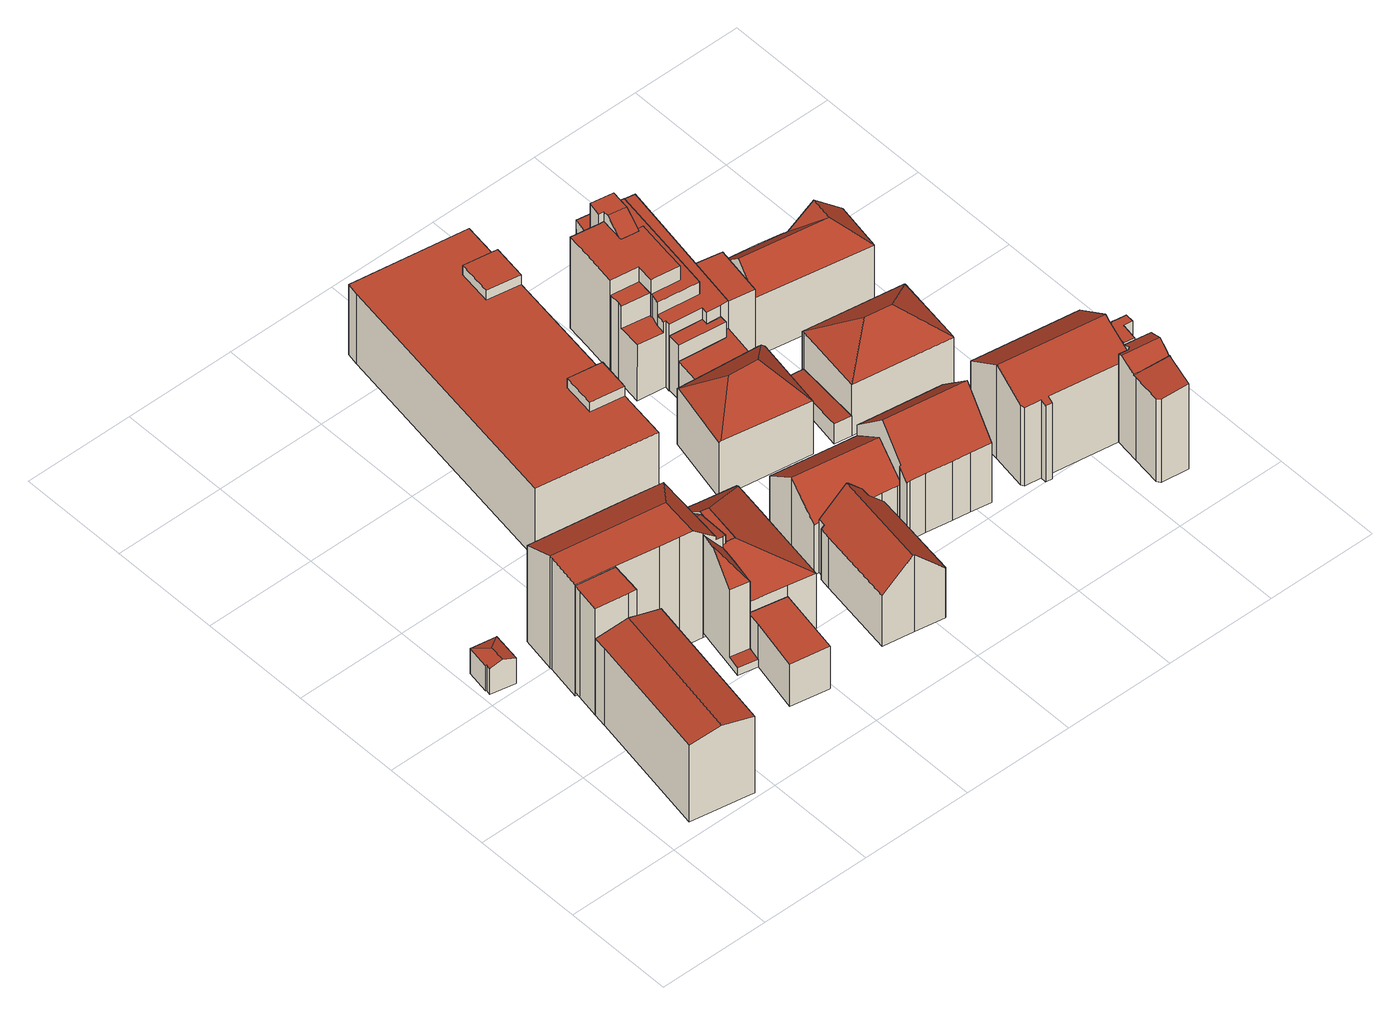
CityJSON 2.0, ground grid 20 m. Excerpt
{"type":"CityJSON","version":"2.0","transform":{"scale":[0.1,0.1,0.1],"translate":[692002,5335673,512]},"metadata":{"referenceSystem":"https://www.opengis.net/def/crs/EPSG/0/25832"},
"CityObjects":{
"building1":{"type":"Building","attributes":{"Gemeindeschluessel":"09162000","HoeheDach":"520.114","HoeheGrund":"514.044","Methode":"1000","NiedrigsteTraufeDesGebaeudes":"519.250","Geometrietyp2DReferenz":"3000","function":"31001_2000","roofType":"3200","measuredHeight":6.07,"storeysAboveGround":1},"geometry":[{"type":"MultiSurface","lod":"2","boundaries":[[[0,1,2,3]],[[4,5,3,6,7,8]],[[9,10,5,4]],[[11,6,3,2]],[[12,13,14,11,2,1]],[[10,0,3,5]],[[14,7,6,11]],[[10,9,12,1,0]],[[13,12,9,4,8]],[[13,8,7,14]]],"semantics":{"surfaces":[{"type":"WallSurface"},{"type":"RoofSurface"},{"type":"GroundSurface"}],"values":[0,1,1,0,2,1,0,0,0,0]}}]},
"building2":{"type":"Building","attributes":{"Gemeindeschluessel":"09162000","HoeheDach":"531.007","HoeheGrund":"513.810","Methode":"1000","NiedrigsteTraufeDesGebaeudes":"529.790","Geometrietyp2DReferenz":"3000","function":"31001_9998","roofType":"3100","measuredHeight":17.2,"storeysAboveGround":3},"geometry":[{"type":"MultiSurface","lod":"2","boundaries":[[[15,16,17,18]],[[19,20,21,22]],[[22,21,23,24]],[[24,25,26,15,18,27,28,29,19,22]],[[26,25,24,23,30,31,16,15]],[[18,17,32,27]],[[31,33,32,17,16]],[[33,34,29,28,27,32]],[[29,34,20,19]],[[30,23,21,20,34,33,31]]],"semantics":{"surfaces":[{"type":"WallSurface"},{"type":"GroundSurface"},{"type":"RoofSurface"}],"values":[0,0,0,1,0,0,2,0,0,2]}}]},
"building3":{"type":"Building","attributes":{"Gemeindeschluessel":"09162000","HoeheDach":"536.064","HoeheGrund":"513.750","Methode":"1000","NiedrigsteTraufeDesGebaeudes":"536.064","Geometrietyp2DReferenz":"3000","function":"31001_9998","roofType":"1000","measuredHeight":22.31},"geometry":[{"type":"MultiSurface","lod":"2","boundaries":[[[35,36,37,19]],[[38,39,40,41]],[[19,37,42,29]],[[42,37,36,40,39,43]],[[29,42,43,27]],[[27,43,39,38]],[[27,38,41,35,19,29]],[[41,40,36,35]]],"semantics":{"surfaces":[{"type":"WallSurface"},{"type":"RoofSurface"},{"type":"GroundSurface"}],"values":[0,0,0,1,0,0,2,0]}}]},
"building4":{"type":"Building","attributes":{"Gemeindeschluessel":"09162000","HoeheDach":"536.270","HoeheGrund":"513.012","Methode":"2000","NiedrigsteTraufeDesGebaeudes":"525.413","Geometrietyp2DReferenz":"3000","function":"31001_9998","roofType":"2100","measuredHeight":23.26,"storeysAboveGround":4},"geometry":[{"type":"MultiSurface","lod":"2","boundaries":[[[44,45,46,47,48,49]],[[50,51,52,53]],[[54,55,56,57]],[[53,52,58,59]],[[60,47,46,61]],[[62,63,55,54,64]],[[65,66,67,68,69,70]],[[71,72,73,74]],[[67,75,64,54,57,68]],[[62,64,75,76]],[[44,77,56,55,63,78,45]],[[71,65,70,79,72]],[[60,59,58,48,47]],[[74,73,80,81]],[[67,66,76,75]],[[69,68,57,56,77]],[[81,80,51,50]],[[62,76,66,65,71,74,81,50,53,59,60,61,78,63]],[[69,77,44,49,79,70]],[[61,46,45,78]],[[80,73,72,79,49,48,58,52,51]]],"semantics":{"surfaces":[{"type":"RoofSurface"},{"type":"WallSurface"},{"type":"GroundSurface"}],"values":[0,1,0,1,1,1,1,1,0,1,1,1,1,1,1,1,1,2,0,1,0]}}]},
"building5":{"type":"Building","attributes":{"Gemeindeschluessel":"09162000","HoeheDach":"534.650","HoeheGrund":"514.150","Methode":"2000","NiedrigsteTraufeDesGebaeudes":"515.591","Geometrietyp2DReferenz":"3000","function":"31001_9998","roofType":"2100","measuredHeight":20.5},"geometry":[{"type":"MultiSurface","lod":"2","boundaries":[[[82,83,84,85,86,87,88,89,90]],[[90,89,91,92,93,94,95,96,97]],[[94,93,98,99,100,95]],[[84,83,101,102]],[[103,104,88,87,86,85,105,106,107,108,100,99,98]],[[82,90,97,109]],[[88,104,103,98,93,92,91,89]],[[102,101,109,97,96,95,100,108,107,106,105]],[[85,84,102,105]],[[83,82,109,101]]],"semantics":{"surfaces":[{"type":"WallSurface"},{"type":"RoofSurface"},{"type":"GroundSurface"}],"values":[0,1,0,1,2,1,0,0,0,0]}}]},
"building6":{"type":"Building","attributes":{"Gemeindeschluessel":"09162000","HoeheDach":"523.097","HoeheGrund":"514.180","Methode":"1000","NiedrigsteTraufeDesGebaeudes":"523.097","Geometrietyp2DReferenz":"3000","function":"31001_9998","roofType":"1000","measuredHeight":8.92,"storeysAboveGround":2},"geometry":[{"type":"MultiSurface","lod":"2","boundaries":[[[110,111,112,113]],[[114,115,116,117,118,119]],[[120,115,114,119,121,110,113]],[[117,116,122,112,111,123,118]],[[115,120,113,112,122,116]],[[119,118,123,121]],[[121,123,111,110]]],"semantics":{"surfaces":[{"type":"WallSurface"},{"type":"GroundSurface"},{"type":"RoofSurface"}],"values":[0,0,1,2,0,0,0]}}]},
"building7":{"type":"Building","attributes":{"Gemeindeschluessel":"09162000","HoeheDach":"530.670","HoeheGrund":"513.770","Methode":"2000","NiedrigsteTraufeDesGebaeudes":"525.175","Geometrietyp2DReferenz":"3000","function":"31001_9998","roofType":"2100","measuredHeight":16.9,"storeysAboveGround":3},"geometry":[{"type":"MultiSurface","lod":"2","boundaries":[[[124,125,126,127]],[[128,129,130,131,132,133,134,135]],[[136,137,138,139]],[[138,137,140,141]],[[136,142,130,129,128,135,143]],[[144,145,146,124,127,147,148,149,150,151,152,153,154,134,133,132,131]],[[150,155,156,151]],[[157,158,126,125,139,159,160,156,155,161]],[[143,140,137,136]],[[125,162,163,142,136,139]],[[139,138,141,159]],[[148,147,127,126,158,157,161,149]],[[160,152,151,156]],[[160,159,141,140,143,135,134,154,153,152]],[[149,161,155,150]],[[124,146,145,144,131,130,142,163,162,125]]],"semantics":{"surfaces":[{"type":"WallSurface"},{"type":"RoofSurface"},{"type":"GroundSurface"}],"values":[0,0,0,1,1,2,0,1,0,1,0,0,0,0,0,0]}}]},
"building8":{"type":"Building","attributes":{"Gemeindeschluessel":"09162000","HoeheDach":"529.720","HoeheGrund":"513.517","Methode":"2000","NiedrigsteTraufeDesGebaeudes":"523.943","Geometrietyp2DReferenz":"3000","function":"31001_2000","roofType":"3100","measuredHeight":16.2,"storeysAboveGround":3},"geometry":[{"type":"MultiSurface","lod":"2","boundaries":[[[164,165,166,167]],[[168,169,165,164]],[[167,166,170,171,172]],[[173,174,175,176]],[[172,171,177,178]],[[178,177,179,180]],[[166,165,169,181,182,183,175,174,184,185,170]],[[180,179,186,187]],[[188,181,169,168]],[[187,186,189,190]],[[176,175,183,191]],[[170,185,189,186,179,177,171]],[[192,182,181,188]],[[193,184,174,173]],[[190,193,173,176,191,192,188,168,164,167,172,178,180,187]],[[191,183,182,192]],[[190,189,185,184,193]]],"semantics":{"surfaces":[{"type":"WallSurface"},{"type":"RoofSurface"},{"type":"GroundSurface"}],"values":[0,0,0,0,0,0,1,0,0,0,0,1,0,0,2,0,0]}}]},
"building9":{"type":"Building","attributes":{"Gemeindeschluessel":"09162000","HoeheDach":"529.630","HoeheGrund":"512.940","Methode":"2000","NiedrigsteTraufeDesGebaeudes":"527.640","Geometrietyp2DReferenz":"3000","function":"31001_3000","roofType":"1000","measuredHeight":16.69,"storeysAboveGround":3},"geometry":[{"type":"MultiSurface","lod":"2","boundaries":[[[194,195,196,197,198,199,200,201,202,203,204,205,206]],[[207,208,194,206]],[[209,207,206,205]],[[196,210,211,197]],[[212,213,214,215]],[[209,205,204,216]],[[201,214,213,202]],[[217,218,211,210]],[[197,211,218,198]],[[195,217,210,196]],[[199,212,215,200]],[[200,215,214,201]],[[219,216,204,203]],[[219,203,202,213,212,199,198,218,217,195,194,208]],[[207,209,216,219,208]]],"semantics":{"surfaces":[{"type":"RoofSurface"},{"type":"WallSurface"},{"type":"GroundSurface"}],"values":[0,1,1,1,0,1,1,0,1,1,1,1,1,1,2]}}]},
"building10":{"type":"Building","attributes":{"Gemeindeschluessel":"09162000","HoeheDach":"528.770","HoeheGrund":"513.549","Methode":"2000","NiedrigsteTraufeDesGebaeudes":"523.904","Geometrietyp2DReferenz":"3000","function":"31001_1000","roofType":"3100","measuredHeight":15.22,"storeysAboveGround":3},"geometry":[{"type":"MultiSurface","lod":"2","boundaries":[[[190,220,221,222]],[[223,224,225,226]],[[227,228,229,230]],[[228,227,231,232]],[[226,225,233,234]],[[193,235,220,190]],[[236,237,238,173]],[[239,223,226,234,236,173,193,190,222,240,241,229,228,232]],[[173,238,235,193]],[[227,230,242,243,244,231]],[[244,245,239,232,231]],[[222,221,246,240]],[[220,235,238,237,233,225,224,245,244,243,246,221]],[[241,242,230,229]],[[241,240,246,243,242]],[[239,245,224,223]],[[234,233,237,236]]],"semantics":{"surfaces":[{"type":"WallSurface"},{"type":"GroundSurface"},{"type":"RoofSurface"}],"values":[0,0,0,0,0,0,0,1,0,2,0,0,2,0,0,0,0]}}]},
"building11":{"type":"Building","attributes":{"Gemeindeschluessel":"09162000","HoeheDach":"530.660","HoeheGrund":"513.643","Methode":"2000","NiedrigsteTraufeDesGebaeudes":"524.655","Geometrietyp2DReferenz":"3000","function":"31001_9998","roofType":"3200","measuredHeight":17.02,"storeysAboveGround":3},"geometry":[{"type":"MultiSurface","lod":"2","boundaries":[[[247,248,249,250,251,252]],[[253,254,255,256]],[[257,258,259,260]],[[261,262,254,253]],[[250,263,264,251]],[[251,264,265,252]],[[260,259,249,248]],[[257,256,255,266,258]],[[264,263,266,255,254,262,265]],[[261,247,252,265,262]],[[250,249,259,258,266,263]],[[247,261,253,256,257,260,248]]],"semantics":{"surfaces":[{"type":"WallSurface"},{"type":"RoofSurface"},{"type":"GroundSurface"}],"values":[0,0,0,0,1,1,0,0,1,0,1,2]}}]},
"building12":{"type":"Building","attributes":{"Gemeindeschluessel":"09162000","HoeheDach":"533.222","HoeheGrund":"513.670","Methode":"2000","NiedrigsteTraufeDesGebaeudes":"526.085","Geometrietyp2DReferenz":"3000","function":"31001_1000","roofType":"3100","measuredHeight":19.55,"storeysAboveGround":4},"geometry":[{"type":"MultiSurface","lod":"2","boundaries":[[[267,268,269,270]],[[271,272,273,274]],[[273,272,269,268,275,276]],[[274,273,277,278]],[[279,280,281,282,277,273,276,283,284,285,286]],[[287,284,283,288]],[[289,286,285,290]],[[288,291,267,270,271,274,278,292,293,294,295,289,290,287]],[[293,281,280,294]],[[294,280,279,295]],[[290,285,284,287]],[[292,282,281,293]],[[288,283,276,275,291]],[[278,277,282,292]],[[270,269,272,271]],[[295,279,286,289]],[[291,275,268,267]]],"semantics":{"surfaces":[{"type":"WallSurface"},{"type":"RoofSurface"},{"type":"GroundSurface"}],"values":[0,0,1,0,1,0,0,2,0,0,0,0,0,0,0,0,0]}}]},
"building13":{"type":"Building","attributes":{"Gemeindeschluessel":"09162000","HoeheDach":"521.640","HoeheGrund":"513.608","Methode":"2000","NiedrigsteTraufeDesGebaeudes":"521.640","Geometrietyp2DReferenz":"3000","function":"31001_9998","roofType":"1000","measuredHeight":8.03,"storeysAboveGround":2},"geometry":[{"type":"MultiSurface","lod":"2","boundaries":[[[253,296,297,298,299,256]],[[256,300,301,253]],[[297,302,303,298]],[[296,304,302,297]],[[300,305,303,302,304,301]],[[298,303,305,299]],[[253,301,304,296]],[[299,305,300,256]]],"semantics":{"surfaces":[{"type":"GroundSurface"},{"type":"WallSurface"},{"type":"RoofSurface"}],"values":[0,1,1,1,2,1,1,1]}}]},
"building14":{"type":"Building","attributes":{"Gemeindeschluessel":"09162000","HoeheDach":"524.904","HoeheGrund":"513.600","Methode":"1000","NiedrigsteTraufeDesGebaeudes":"524.904","Geometrietyp2DReferenz":"3000","function":"31001_9998","roofType":"1000","measuredHeight":11.3,"storeysAboveGround":3},"geometry":[{"type":"MultiSurface","lod":"2","boundaries":[[[298,306,307,297]],[[297,307,308,296]],[[309,310,306,298]],[[296,308,311,312]],[[307,306,310,313,311,308]],[[314,313,310,309]],[[296,312,314,309,298,297]],[[312,311,313,314]]],"semantics":{"surfaces":[{"type":"WallSurface"},{"type":"RoofSurface"},{"type":"GroundSurface"}],"values":[0,0,0,0,1,0,2,0]}}]},
"building15":{"type":"Building","attributes":{"Gemeindeschluessel":"09162000","HoeheDach":"532.775","HoeheGrund":"513.700","Methode":"1000","NiedrigsteTraufeDesGebaeudes":"532.775","Geometrietyp2DReferenz":"3000","function":"31001_9998","roofType":"1000","measuredHeight":19.07,"storeysAboveGround":6},"geometry":[{"type":"MultiSurface","lod":"2","boundaries":[[[315,316,317,318,319,320,321,322,323,324,325,326,327,328,329,330,331]],[[332,328,327,333]],[[334,324,323,335]],[[336,315,331,337]],[[338,333,327,326]],[[331,330,329,339,340,337]],[[317,316,315,336,341,342]],[[343,344,345,346,322,321,320,319]],[[339,329,328,332]],[[335,323,322,346]],[[345,344,343,347,342,341,336,337,340,339,332,333,338,348,334,335,346]],[[325,324,334,348,338,326]],[[347,343,319,318,317,342]]],"semantics":{"surfaces":[{"type":"RoofSurface"},{"type":"WallSurface"},{"type":"GroundSurface"}],"values":[0,1,1,1,1,1,1,1,1,1,2,1,1]}}]},
"building16":{"type":"Building","attributes":{"Gemeindeschluessel":"09162000","HoeheDach":"517.821","HoeheGrund":"513.644","Methode":"1000","NiedrigsteTraufeDesGebaeudes":"516.600","Geometrietyp2DReferenz":"3000","function":"31001_2000","roofType":"1000","measuredHeight":4.18},"geometry":[{"type":"MultiSurface","lod":"2","boundaries":[[[349,350,351,352]],[[353,354,355,356]],[[354,357,351,350,355]],[[352,351,357,358]],[[356,355,350,349]],[[358,353,356,349,352]],[[358,357,354,353]]],"semantics":{"surfaces":[{"type":"WallSurface"},{"type":"RoofSurface"},{"type":"GroundSurface"}],"values":[0,0,1,0,0,2,0]}}]},
"building17":{"type":"Building","attributes":{"Gemeindeschluessel":"09162000","HoeheDach":"534.800","HoeheGrund":"513.389","Methode":"2000","NiedrigsteTraufeDesGebaeudes":"525.100","Geometrietyp2DReferenz":"3000","function":"31001_9998","roofType":"1000","measuredHeight":21.41,"storeysAboveGround":5},"geometry":[{"type":"MultiSurface","lod":"2","boundaries":[[[359,360,361,362]],[[363,364,365,366]],[[367,368,369,370,371,372]],[[366,365,373,374,375,376]],[[377,378,379,380]],[[381,382,383,364,363,384]],[[375,385,386,387,388,376]],[[389,390,369,368,391]],[[392,393,394,395,396]],[[397,398,399,400,359,362,385,375,374,401,382,381,402,403,404,405,406,407,408,409,410]],[[402,381,384,396,395,411]],[[412,413,378,377]],[[380,379,414,415]],[[407,367,372,408]],[[366,376,388,392,396,384,363]],[[388,387,393,392]],[[416,413,370,369,390]],[[417,418,409,408,372,371]],[[402,411,419,403]],[[407,406,391,368,367]],[[400,420,360,359]],[[404,416,390,389,405]],[[362,361,386,385]],[[397,421,422,398]],[[398,422,423,399]],[[416,419,411,395,394,414,379,378,413]],[[424,421,397,410]],[[374,373,425,401]],[[417,371,370,413,412]],[[401,425,383,382]],[[415,414,394,393]],[[409,418,424,410]],[[405,389,391,406]],[[399,423,420,400]],[[403,419,416,404]],[[364,383,425,373,365]],[[424,418,417,412,377,380,415,393,387,386,361,360,420,423,422,421]]],"semantics":{"surfaces":[{"type":"WallSurface"},{"type":"RoofSurface"},{"type":"GroundSurface"}],"values":[0,0,1,0,0,0,0,1,0,2,0,0,0,0,1,0,0,0,0,0,0,0,0,0,0,1,0,0,0,0,0,0,0,0,0,1,1]}}]},
"building18":{"type":"Building","attributes":{"Gemeindeschluessel":"09162000","HoeheDach":"515.354","HoeheGrund":"513.495","Methode":"2000","NiedrigsteTraufeDesGebaeudes":"513.957","Geometrietyp2DReferenz":"3000","function":"31001_2000","roofType":"1000","measuredHeight":1.86},"geometry":[{"type":"MultiSurface","lod":"2","boundaries":[[[426,427,428,429]],[[430,431,432,433,426,429]],[[432,434,435,433]],[[433,435,427,426]],[[430,436,437,431]],[[429,428,436,430]],[[431,437,434,432]],[[428,427,435,434,437,436]]],"semantics":{"surfaces":[{"type":"WallSurface"},{"type":"GroundSurface"},{"type":"RoofSurface"}],"values":[0,1,0,0,0,0,0,2]}}]},
"building19":{"type":"Building","attributes":{"Gemeindeschluessel":"09162000","HoeheDach":"527.220","HoeheGrund":"513.495","Methode":"2000","NiedrigsteTraufeDesGebaeudes":"527.220","Geometrietyp2DReferenz":"3000","function":"31001_2000","roofType":"1000","measuredHeight":13.72},"geometry":[{"type":"MultiSurface","lod":"2","boundaries":[[[438,439,440,432]],[[441,442,439,438]],[[431,441,438,432]],[[432,440,443,431]],[[431,443,442,441]],[[440,439,442,443]]],"semantics":{"surfaces":[{"type":"WallSurface"},{"type":"GroundSurface"},{"type":"RoofSurface"}],"values":[0,0,1,0,0,2]}}]},
"building20":{"type":"Building","attributes":{"Gemeindeschluessel":"09162000","HoeheDach":"529.176","HoeheGrund":"513.576","Methode":"2000","NiedrigsteTraufeDesGebaeudes":"524.262","Geometrietyp2DReferenz":"3000","function":"31001_9998","roofType":"3200","measuredHeight":15.6,"storeysAboveGround":3},"geometry":[{"type":"MultiSurface","lod":"2","boundaries":[[[444,353,358,445,446]],[[445,358,447,448]],[[445,448,449,446]],[[450,451,452,449,448]],[[353,453,447,358]],[[444,446,449,452,454,455]],[[454,452,451]],[[450,448,447,453]],[[455,454,451,450,453]],[[353,444,455,453]]],"semantics":{"surfaces":[{"type":"GroundSurface"},{"type":"WallSurface"},{"type":"RoofSurface"}],"values":[0,1,1,2,1,1,2,2,2,1]}}]},
"building21":{"type":"Building","attributes":{"Gemeindeschluessel":"09162000","HoeheDach":"515.620","HoeheGrund":"513.030","Methode":"2000","NiedrigsteTraufeDesGebaeudes":"515.620","Geometrietyp2DReferenz":"3000","function":"31001_2463","roofType":"1000","measuredHeight":2.59,"storeysAboveGround":1},"geometry":[{"type":"MultiSurface","lod":"2","boundaries":[[[456,457,458,459]],[[460,461,462,463]],[[463,462,457,456]],[[457,462,461,458]],[[459,460,463,456]],[[459,458,461,460]]],"semantics":{"surfaces":[{"type":"WallSurface"},{"type":"RoofSurface"},{"type":"GroundSurface"}],"values":[0,0,0,1,2,0]}}]},
"building22":{"type":"Building","attributes":{"Gemeindeschluessel":"09162000","HoeheDach":"533.208","HoeheGrund":"513.487","Methode":"2000","NiedrigsteTraufeDesGebaeudes":"528.259","Geometrietyp2DReferenz":"3000","function":"31001_1000","roofType":"3100","measuredHeight":19.72,"storeysAboveGround":4},"geometry":[{"type":"MultiSurface","lod":"2","boundaries":[[[464,465,466,467]],[[465,468,469,470,471,472,473,474,475,476,477,478,466]],[[467,466,478,479,480]],[[481,473,472,482]],[[483,475,474,484]],[[485,469,468,486]],[[487,488,489,490]],[[477,491,489,488,479,478]],[[480,479,488,487]],[[486,468,465,464]],[[482,472,471,492]],[[493,491,477,476,494]],[[484,474,473,481]],[[494,476,475,483]],[[495,470,469,485]],[[492,471,470,495]],[[467,480,487,490,493,494,483,484,481,482,492,495,485,486,464]],[[490,489,491,493]]],"semantics":{"surfaces":[{"type":"WallSurface"},{"type":"RoofSurface"},{"type":"GroundSurface"}],"values":[0,1,0,0,0,0,0,1,0,0,0,0,0,0,0,0,2,0]}}]},
"building23":{"type":"Building","attributes":{"Gemeindeschluessel":"09162000","HoeheDach":"529.760","HoeheGrund":"513.103","Methode":"2000","NiedrigsteTraufeDesGebaeudes":"525.235","Geometrietyp2DReferenz":"3000","function":"31001_9998","roofType":"3100","measuredHeight":16.66,"storeysAboveGround":4},"geometry":[{"type":"MultiSurface","lod":"2","boundaries":[[[496,497,498,499,500,501,502,503]],[[504,501,500,505]],[[506,497,496,507]],[[496,503,508,509,507]],[[499,510,505,500]],[[498,497,506,511,512]],[[509,508,513,514]],[[501,504,515,502]],[[498,512,510,499]],[[514,516,515,504,505,510,512,511]],[[514,511,506,507,509]],[[503,502,515,516,513,508]],[[514,513,516]]],"semantics":{"surfaces":[{"type":"GroundSurface"},{"type":"WallSurface"},{"type":"RoofSurface"}],"values":[0,1,1,1,1,1,2,1,1,2,2,1,2]}}]},
"building24":{"type":"Building","attributes":{"Gemeindeschluessel":"09162000","HoeheDach":"532.408","HoeheGrund":"513.543","Methode":"2000","NiedrigsteTraufeDesGebaeudes":"530.748","Geometrietyp2DReferenz":"3000","function":"31001_1000","roofType":"1000","measuredHeight":18.86,"storeysAboveGround":5},"geometry":[{"type":"MultiSurface","lod":"2","boundaries":[[[517,518,519]],[[483,475,520,521]],[[522,523,520,475,524,525,526,527]],[[528,529,530,518,517,531,532,533]],[[517,519,534,522,527,535]],[[517,535,531]],[[481,525,524,484]],[[482,536,532,531,535,527,526]],[[484,524,475,483]],[[537,533,532,536]],[[538,528,533,537]],[[539,540,541,538,537,536,482,481,484,483,521,542]],[[541,529,528,538]],[[539,542,523,522,534]],[[540,530,529,541]],[[521,520,523,542]],[[540,539,534,519,518,530]],[[482,526,525,481]]],"semantics":{"surfaces":[{"type":"WallSurface"},{"type":"RoofSurface"},{"type":"GroundSurface"}],"values":[0,0,1,1,1,0,0,0,0,0,0,2,0,0,0,0,0,0]}}]},
"building25":{"type":"Building","attributes":{"Gemeindeschluessel":"09162000","HoeheDach":"531.286","HoeheGrund":"513.460","Methode":"3100","NiedrigsteTraufeDesGebaeudes":"531.286","Geometrietyp2DReferenz":"3000","function":"31001_2000","roofType":"1000","measuredHeight":17.83},"geometry":[{"type":"MultiSurface","lod":"2","boundaries":[[[543,544,545,546]],[[544,547,548,545]],[[547,549,550,548]],[[521,483,494,551,546,545,548,550]],[[552,543,546,551]],[[553,554,483,521]],[[554,555,494,483]],[[549,547,544,543,552,555,554,553]],[[549,553,521,550]],[[555,552,551,494]]],"semantics":{"surfaces":[{"type":"WallSurface"},{"type":"GroundSurface"},{"type":"RoofSurface"}],"values":[0,0,0,1,0,0,0,2,0,0]}}]}
},
"vertices":[
[58,456,72],[58,456,20],[13,463,20],[13,463,73],[28,408,81],[32,437,81],[6,421,73],[8,421,73],[6,412,73],[50,403,73],[58,455,73],[6,421,20],[50,403,20],[6,412,20],[8,421,20],
[50,22,18],[50,22,178],[90,253,178],[90,253,18],[166,267,18],[166,267,187],[208,260,178],[208,260,18],[162,2,178],[162,2,18],[155,3,18],[106,12,18],[94,278,18],[151,269,18],[152,269,18],[155,3,180],[106,12,190],[94,278,178],[151,269,190],[152,269,190],
[174,322,18],[174,322,241],[166,267,241],[102,321,18],[102,321,241],[104,333,241],[104,333,18],[152,269,241],[94,278,241],
[363,427,211],[304,437,211],[270,442,211],[126,464,211],[116,402,243],[317,370,243],[104,333,10],[104,333,243],[115,396,243],[115,396,10],[378,361,183],[391,423,134],[363,427,134],[355,364,183],[115,400,243],[115,400,10],[126,464,10],[270,442,10],[364,292,10],[391,423,10],[364,292,202],[324,297,10],[358,291,10],[358,291,203],[346,293,203],[346,293,210],[324,297,229],[283,304,10],[283,304,243],[249,309,243],[249,309,10],[359,293,202],[359,293,10],[363,427,210],[304,437,10],[307,300,243],[174,322,243],[174,322,10],
[342,213,179],[342,213,39],[337,190,36],[337,190,21],[342,213,21],[342,214,21],[342,216,21],[342,216,180],[342,214,180],[352,261,180],[358,290,180],[358,291,180],[342,294,201],[324,297,226],[318,269,226],[318,268,226],[358,291,21],[342,294,21],[324,297,21],[308,220,39],[303,197,36],[358,290,21],[352,261,21],[303,197,21],[308,220,21],[318,268,21],[318,269,21],[308,220,179],
[342,216,22],[342,216,111],[407,203,111],[407,203,22],[384,85,22],[385,85,22],[385,85,111],[384,85,111],[316,97,111],[316,97,22],[394,132,22],[337,190,22],[394,132,111],[337,190,111],
[455,194,18],[455,194,134],[407,203,134],[407,203,18],[403,421,135],[424,418,134],[490,408,132],[490,408,18],[424,418,18],[403,421,18],[391,423,18],[391,423,135],[393,361,186],[393,361,187],[381,290,187],[381,290,186],[379,364,187],[364,293,187],[490,405,134],[379,364,186],[490,405,18],[480,344,18],[468,273,18],[368,211,18],[351,214,18],[342,216,18],[358,291,18],[358,293,18],[364,292,18],[364,293,18],[379,364,18],[358,291,184],[358,293,185],[351,214,134],[368,211,134],[364,293,186],[364,292,185],[342,216,134],[468,273,134],[480,344,134],
[613,86,15],[613,86,120],[561,95,175],[561,95,15],[614,86,15],[614,86,120],[558,95,177],[505,104,121],[505,104,15],[612,267,15],[612,267,149],[610,253,149],[610,253,15],[527,246,121],[527,246,15],[530,266,121],[530,266,15],[634,218,119],[638,249,119],[612,253,146],[588,271,175],[585,271,177],[535,265,127],[535,265,15],[634,218,15],[537,279,127],[537,279,15],[612,253,15],[638,249,15],[588,271,15],
[462,549,156],[475,638,156],[415,648,156],[423,707,156],[484,697,156],[515,911,156],[455,921,156],[464,983,156],[524,973,156],[535,1048,156],[326,1080,156],[322,1058,156],[250,584,156],[250,584,9],[462,549,9],[322,1058,9],[415,648,176],[423,707,176],[515,911,176],[524,973,176],[464,983,176],[455,921,176],[326,1080,9],[475,638,176],[484,697,176],[535,1048,9],
[537,279,120],[528,280,120],[528,280,15],[679,257,15],[679,257,120],[677,257,120],[677,257,15],[690,378,119],[690,378,15],[668,381,15],[668,381,119],[699,376,119],[699,376,15],[674,258,120],[674,258,15],[588,271,120],[646,262,15],[646,262,120],[612,267,120],[680,257,15],[538,340,15],[547,399,15],[547,399,120],[538,340,168],[689,316,168],[680,257,120],[538,340,167],
[530,491,16],[693,466,16],[693,466,127],[692,466,128],[533,490,134],[530,491,131],[610,609,16],[610,609,133],[706,600,133],[706,600,16],[716,598,16],[716,598,127],[716,596,127],[716,596,16],[558,615,16],[558,615,133],[651,540,187],[597,545,187],[557,610,137],[710,599,133],
[701,376,17],[701,376,141],[729,372,141],[729,372,17],[849,354,17],[849,354,141],[835,285,212],[835,285,17],[699,376,141],[688,307,212],[822,216,141],[822,216,17],[680,238,141],[708,234,141],[754,227,141],[785,222,141],[680,257,160],[679,257,160],[677,257,160],[674,239,141],[679,257,17],[680,257,17],[674,239,17],[677,257,17],[699,376,17],[785,222,17],[754,227,17],[708,234,17],[680,238,17],
[621,682,16],[706,672,16],[707,685,16],[721,684,16],[706,600,96],[610,609,96],[706,672,96],[707,685,96],[621,682,96],[721,684,96],
[707,685,129],[706,672,129],[621,682,129],[682,688,16],[682,688,129],[624,706,129],[624,706,16],[683,699,129],[683,699,16],
[634,784,208],[634,783,208],[630,752,208],[638,751,208],[681,745,208],[685,776,208],[694,837,208],[695,843,208],[685,844,208],[684,839,208],[675,840,208],[652,844,208],[658,888,208],[649,889,208],[600,897,208],[594,854,208],[584,791,208],[649,889,17],[658,888,17],[684,839,17],[685,844,17],[634,784,17],[584,791,17],[652,844,17],[600,897,17],[594,854,17],[634,783,17],[630,752,17],[681,745,17],[685,776,17],[694,837,17],[695,843,17],[638,751,17],[675,840,17],
[752,587,16],[752,587,46],[752,588,46],[752,588,16],[760,456,16],[760,456,58],[730,461,58],[730,461,16],[780,584,46],[780,584,16],
[683,699,14],[683,699,153],[624,706,153],[624,706,14],[630,755,131],[630,755,178],[580,763,178],[580,763,131],[658,888,228],[657,879,228],[690,873,228],[695,908,228],[655,915,228],[649,889,228],[582,771,178],[582,771,14],[575,722,14],[575,722,131],[699,931,153],[699,931,179],[731,925,179],[731,925,153],[630,752,14],[634,784,14],[634,784,178],[630,752,131],[625,715,14],[625,715,153],[621,715,153],[621,715,131],[684,839,206],[685,844,209],[652,844,206],[624,733,131],[624,733,153],[624,733,179],[631,752,179],[631,752,131],[737,775,14],[721,684,14],[707,685,14],[682,688,14],[584,791,14],[681,745,14],[695,842,14],[685,844,14],[684,839,14],[652,844,14],[658,888,14],[649,889,14],[666,958,14],[766,940,14],[681,745,179],[695,908,153],[695,908,179],[699,723,179],[699,723,153],[685,844,179],[655,915,153],[666,958,153],[695,842,179],[682,688,153],[737,775,153],[721,684,153],[707,685,153],[766,940,153],[584,791,178],
[716,596,15],[716,596,34],[716,598,33],[716,598,15],[706,600,15],[721,684,15],[767,676,15],[752,590,15],[767,676,20],[752,590,34],[706,600,33],[721,684,20],
[783,766,15],[783,766,152],[767,676,152],[737,775,15],[737,775,152],[721,684,152],
[938,429,16],[780,587,16],[957,560,16],[780,584,123],[780,587,123],[957,560,123],[835,512,172],[883,504,172],[957,558,124],[760,456,123],[938,430,124],[938,429,123],
[845,756,10],[845,756,36],[786,766,36],[786,766,10],[795,822,10],[795,822,36],[855,813,36],[855,813,10],
[882,210,15],[882,210,179],[879,216,181],[879,216,15],[911,206,179],[910,196,174],[922,194,174],[923,204,179],[1045,185,179],[1062,182,179],[1068,188,182],[1070,202,189],[1075,240,207],[1077,250,212],[889,279,212],[889,280,211],[889,280,15],[1062,182,15],[1045,185,15],[1070,202,15],[1068,188,15],[910,196,15],[911,206,15],[898,347,15],[898,347,163],[1087,318,163],[1087,318,15],[1077,251,212],[923,204,15],[1077,251,15],[1075,240,15],[922,194,15],
[971,641,11],[767,676,11],[783,766,11],[786,766,11],[845,756,11],[888,748,11],[887,745,11],[987,729,11],[888,748,134],[845,756,134],[767,676,134],[971,641,132],[987,729,133],[971,641,133],[786,766,133],[775,721,178],[783,766,133],[937,737,178],[930,695,178],[887,745,137],[892,744,137],
[1057,145,189],[1103,138,193],[1103,138,189],[1089,199,189],[1089,199,15],[1110,167,204],[1117,194,190],[1068,188,197],[1062,182,200],[1045,185,200],[1044,177,204],[1036,82,189],[1085,75,193],[1101,131,193],[1040,147,187],[1039,141,188],[1032,88,188],[1106,149,195],[1040,147,189],[1039,141,15],[1032,88,15],[1036,82,15],[1106,149,15],[1101,131,15],[1085,75,15],[1117,194,15],
[1097,245,193],[1112,243,193],[1112,243,15],[1097,245,15],[1110,227,193],[1110,227,15],[1094,229,193],[1094,229,15],[1087,247,15],[1087,247,193],[1089,199,193],[1070,202,193],[1075,240,193]
]}
